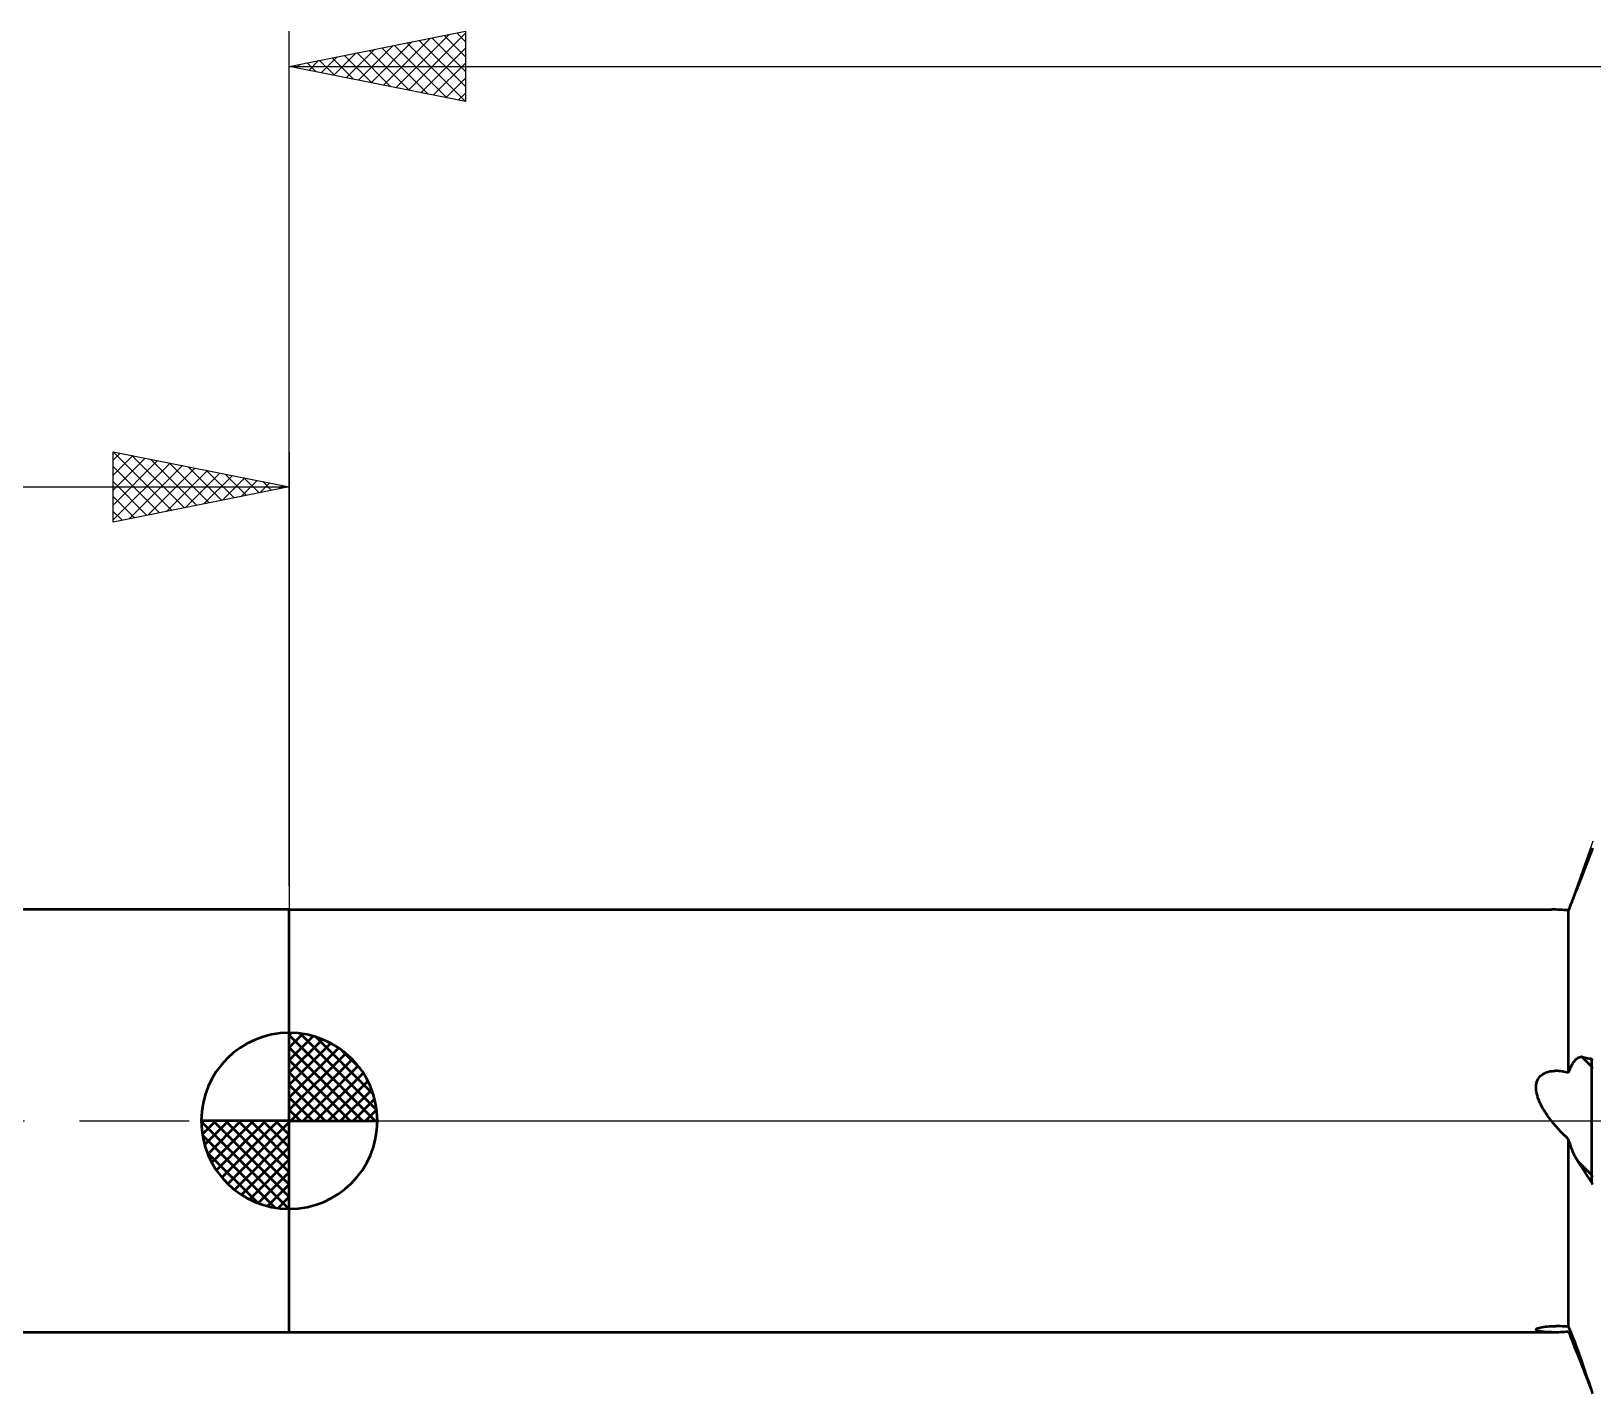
# Model space of a CAD drawing. Header units: millimetres. Extents: x -94 to 139, y -55 to 77.
# Drawn here: x -7.33 to 37, y -7.75 to 30.94 of the extents above; entities that cross this region are included whole.
import ezdxf

# ---------------------------------------------------------------- set-up
doc = ezdxf.new("R2010")
doc.units = ezdxf.units.MM
doc.header["$LTSCALE"] = 7.8
doc.linetypes.add('LONGDASH_DASH', pattern=[0.85, 0.4, -0.2, 0.05, -0.2])
for name, color, linetype in [('1', 4, 'CONTINUOUS'), ('2', 7, 'CONTINUOUS'), ('4', 2, 'LONGDASH_DASH'), ('NOCUT', 7, 'CONTINUOUS'), ('SK1', 4, 'CONTINUOUS'), ('SK2', 7, 'CONTINUOUS'), ('SK4', 2, 'LONGDASH_DASH')]:
    doc.layers.add(name, color=color, linetype=linetype)

msp = doc.modelspace()

# ---------------------------------------------------------------- linework, layer by layer
at = {"layer": '1', "color": 4, "linetype": 'CONTINUOUS', "lineweight": 50}
for p, q in [((36.914, 7.513), (36.971, 7.659)), ((36.971, 7.659), (36.975, 7.672)), ((36.971, 7.659), (36.975, 7.669)), ((36.975, 7.672), (36.979, 7.685)), ((36.975, 7.669), (36.98, 7.679)), ((36.979, 7.685), (36.984, 7.697)), ((36.98, 7.679), (36.984, 7.689)), ((36.984, 7.697), (36.988, 7.71)), ((36.984, 7.689), (36.988, 7.699)), ((36.988, 7.71), (36.992, 7.723)), ((36.988, 7.699), (36.992, 7.709)), ((36.992, 7.723), (36.996, 7.735)), ((36.992, 7.709), (36.996, 7.719)), ((36.996, 7.735), (37, 7.748)), ((36.996, 7.719), (37, 7.729)), ((36.742, 7.071), (36.799, 7.218)), ((36.799, 7.218), (36.857, 7.366)), ((36.857, 7.366), (36.914, 7.513)), ((36.573, 6.634), (36.629, 6.779)), ((36.629, 6.779), (36.685, 6.924)), ((36.685, 6.924), (36.742, 7.071)), ((36.379, 6.14), (36.415, 6.229)), ((36.415, 6.229), (36.452, 6.324)), ((36.452, 6.324), (36.491, 6.423)), ((36.491, 6.423), (36.532, 6.527)), ((36.532, 6.527), (36.573, 6.634)), ((0, 6), (35.829, 6)), ((0, -6), (0, 6)), ((35.892, 5.999), (35.836, 6)), ((35.949, 5.998), (35.892, 5.999)), ((36.007, 5.996), (35.949, 5.998)), ((36.066, 5.994), (36.007, 5.996)), ((36.127, 5.99), (36.066, 5.994)), ((36.188, 5.986), (36.127, 5.99)), ((36.251, 5.982), (36.188, 5.986)), ((36.314, 5.977), (36.251, 5.982)), ((36.314, 5.977), (36.346, 6.055)), ((36.314, 1.361), (36.314, 5.977)), ((36.346, 6.055), (36.379, 6.14)), ((36.552, 1.771), (36.573, 1.786)), ((36.573, 1.786), (36.594, 1.798)), ((36.594, 1.798), (36.616, 1.806)), ((36.616, 1.806), (36.637, 1.812)), ((36.637, 1.812), (36.658, 1.814)), ((36.678, 1.814), (36.658, 1.814)), ((36.699, 1.81), (36.678, 1.814)), ((36.971, 1.538), (36.699, 1.81)), ((36.737, 1.801), (36.699, 1.81)), ((36.776, 1.792), (36.737, 1.801)), ((36.815, 1.783), (36.776, 1.792)), ((36.854, 1.774), (36.815, 1.783)), ((36.894, 1.765), (36.854, 1.774)), ((35.579, 1.325), (35.619, 1.349)), ((35.619, 1.349), (35.662, 1.369)), ((35.662, 1.369), (35.706, 1.386)), ((35.706, 1.386), (35.751, 1.398)), ((35.751, 1.398), (35.797, 1.408)), ((35.797, 1.408), (35.844, 1.415)), ((35.844, 1.415), (35.891, 1.419)), ((35.891, 1.419), (35.939, 1.42)), ((35.987, 1.419), (35.939, 1.42)), ((36.034, 1.416), (35.987, 1.419)), ((36.081, 1.411), (36.034, 1.416)), ((36.128, 1.404), (36.081, 1.411)), ((36.176, 1.395), (36.128, 1.404)), ((36.222, 1.385), (36.176, 1.395)), ((36.269, 1.374), (36.222, 1.385)), ((36.314, 1.361), (36.269, 1.374)), ((36.314, 1.361), (36.331, 1.41)), ((36.331, 1.41), (36.349, 1.456)), ((36.349, 1.456), (36.367, 1.501)), ((36.367, 1.501), (36.386, 1.542)), ((36.386, 1.542), (36.406, 1.581)), ((36.406, 1.581), (36.426, 1.617)), ((36.426, 1.617), (36.446, 1.651)), ((36.446, 1.651), (36.467, 1.681)), ((36.467, 1.681), (36.488, 1.708)), ((36.488, 1.708), (36.509, 1.732)), ((36.509, 1.732), (36.53, 1.753)), ((36.53, 1.753), (36.552, 1.771)), ((36.933, 1.757), (36.894, 1.765)), ((36.971, 1.748), (36.933, 1.757)), ((36.975, 1.745), (36.971, 1.748)), ((36.971, -1.748), (36.971, 1.748)), ((36.976, 1.53), (36.971, 1.538)), ((36.979, 1.741), (36.975, 1.745)), ((36.981, 1.523), (36.976, 1.53)), ((36.984, 1.738), (36.979, 1.741)), ((36.986, 1.515), (36.981, 1.523)), ((36.988, 1.735), (36.984, 1.738)), ((36.99, 1.508), (36.986, 1.515)), ((36.992, 1.731), (36.988, 1.735)), ((36.995, 1.5), (36.99, 1.508)), ((36.996, 1.728), (36.992, 1.731)), ((37, 1.493), (36.995, 1.5)), ((37, 1.724), (36.996, 1.728)), ((35.391, 0.97), (35.395, 1.019)), ((35.391, 0.918), (35.391, 0.97)), ((35.395, 0.864), (35.391, 0.918)), ((35.395, 1.019), (35.403, 1.065)), ((35.403, 1.065), (35.415, 1.11)), ((35.415, 1.11), (35.431, 1.152)), ((35.431, 1.152), (35.453, 1.193)), ((35.453, 1.193), (35.478, 1.231)), ((35.478, 1.231), (35.508, 1.266)), ((35.508, 1.266), (35.542, 1.298)), ((35.542, 1.298), (35.579, 1.325)), ((35.404, 0.807), (35.395, 0.864)), ((35.417, 0.748), (35.404, 0.807)), ((35.433, 0.689), (35.417, 0.748)), ((35.453, 0.631), (35.433, 0.689)), ((35.476, 0.573), (35.453, 0.631)), ((35.501, 0.517), (35.476, 0.573)), ((35.528, 0.461), (35.501, 0.517)), ((35.556, 0.407), (35.528, 0.461)), ((35.586, 0.354), (35.556, 0.407)), ((35.617, 0.301), (35.586, 0.354)), ((35.65, 0.249), (35.617, 0.301)), ((35.684, 0.198), (35.65, 0.249)), ((35.719, 0.147), (35.684, 0.198)), ((35.755, 0.098), (35.719, 0.147)), ((35.792, 0.049), (35.755, 0.098)), ((35.829, 0), (35.792, 0.049)), ((35.894, -0.08), (35.829, 0)), ((35.96, -0.158), (35.894, -0.08)), ((36.028, -0.234), (35.96, -0.158)), ((36.097, -0.309), (36.028, -0.234)), ((36.168, -0.383), (36.097, -0.309)), ((36.241, -0.455), (36.168, -0.383)), ((36.314, -0.526), (36.241, -0.455)), ((36.334, -0.593), (36.314, -0.526)), ((36.314, -5.844), (36.314, -0.526)), ((36.355, -0.658), (36.334, -0.593)), ((36.376, -0.721), (36.355, -0.658)), ((36.398, -0.782), (36.376, -0.721)), ((36.421, -0.84), (36.398, -0.782)), ((36.445, -0.896), (36.421, -0.84)), ((36.47, -0.95), (36.445, -0.896)), ((36.495, -1.001), (36.47, -0.95)), ((36.52, -1.05), (36.495, -1.001)), ((36.547, -1.096), (36.52, -1.05)), ((36.573, -1.14), (36.547, -1.096)), ((36.629, -1.227), (36.573, -1.14)), ((36.971, -1.538), (36.573, -1.14)), ((36.685, -1.315), (36.629, -1.227)), ((36.742, -1.403), (36.685, -1.315)), ((36.799, -1.491), (36.742, -1.403)), ((36.857, -1.578), (36.799, -1.491)), ((36.914, -1.664), (36.857, -1.578)), ((36.971, -1.748), (36.914, -1.664)), ((36.976, -1.545), (36.971, -1.538)), ((36.975, -1.757), (36.971, -1.748)), ((36.98, -1.766), (36.975, -1.757)), ((36.981, -1.553), (36.976, -1.545)), ((36.984, -1.774), (36.98, -1.766)), ((36.986, -1.56), (36.981, -1.553)), ((36.99, -1.567), (36.986, -1.56)), ((36.995, -1.575), (36.99, -1.567)), ((37, -1.582), (36.995, -1.575)), ((36.988, -1.783), (36.984, -1.774)), ((36.992, -1.792), (36.988, -1.783)), ((36.996, -1.801), (36.992, -1.792)), ((37, -1.809), (36.996, -1.801)), ((0, -6), (35.829, -6)), ((35.39, -5.925), (35.394, -5.914)), ((35.393, -5.935), (35.39, -5.925)), ((35.403, -5.945), (35.393, -5.935)), ((35.394, -5.914), (35.404, -5.904)), ((35.42, -5.955), (35.403, -5.945)), ((35.404, -5.904), (35.42, -5.893)), ((35.42, -5.893), (35.445, -5.883)), ((35.443, -5.964), (35.42, -5.955)), ((35.47, -5.971), (35.443, -5.964)), ((35.445, -5.883), (35.476, -5.873)), ((35.502, -5.978), (35.47, -5.971)), ((35.476, -5.873), (35.514, -5.863)), ((35.536, -5.983), (35.502, -5.978)), ((35.514, -5.863), (35.559, -5.855)), ((35.573, -5.988), (35.536, -5.983)), ((35.559, -5.855), (35.609, -5.848)), ((35.612, -5.992), (35.573, -5.988)), ((35.609, -5.848), (35.662, -5.842)), ((35.654, -5.995), (35.612, -5.992)), ((35.697, -5.997), (35.654, -5.995)), ((35.662, -5.842), (35.718, -5.837)), ((35.742, -5.999), (35.697, -5.997)), ((35.718, -5.837), (35.776, -5.833)), ((35.788, -6), (35.742, -5.999)), ((35.776, -5.833), (35.836, -5.831)), ((35.836, -6), (35.788, -6)), ((35.836, -5.831), (35.896, -5.83)), ((35.836, -6), (35.886, -6)), ((35.886, -6), (35.936, -5.999)), ((35.896, -5.83), (35.956, -5.83)), ((35.936, -5.999), (35.987, -5.997)), ((36.017, -5.83), (35.956, -5.83)), ((35.987, -5.997), (36.039, -5.995)), ((36.077, -5.832), (36.017, -5.83)), ((36.039, -5.995), (36.093, -5.992)), ((36.137, -5.834), (36.077, -5.832)), ((36.093, -5.992), (36.147, -5.989)), ((36.197, -5.837), (36.137, -5.834)), ((36.147, -5.989), (36.202, -5.985)), ((36.256, -5.84), (36.197, -5.837)), ((36.202, -5.985), (36.258, -5.981)), ((36.314, -5.844), (36.256, -5.84)), ((36.258, -5.981), (36.314, -5.977)), ((36.331, -5.881), (36.314, -5.844)), ((36.334, -6.026), (36.314, -5.977)), ((36.349, -5.921), (36.331, -5.881)), ((36.355, -6.078), (36.334, -6.026)), ((36.367, -5.963), (36.349, -5.921)), ((36.376, -6.132), (36.355, -6.078)), ((36.386, -6.008), (36.367, -5.963)), ((36.398, -6.188), (36.376, -6.132)), ((36.406, -6.055), (36.386, -6.008)), ((36.421, -6.246), (36.398, -6.188)), ((36.426, -6.104), (36.406, -6.055)), ((36.446, -6.155), (36.426, -6.104)), ((36.467, -6.207), (36.446, -6.155)), ((36.445, -6.306), (36.421, -6.246)), ((36.47, -6.369), (36.445, -6.306)), ((36.488, -6.261), (36.467, -6.207)), ((36.495, -6.433), (36.47, -6.369)), ((36.509, -6.316), (36.488, -6.261)), ((36.52, -6.498), (36.495, -6.433)), ((36.53, -6.373), (36.509, -6.316)), ((36.547, -6.566), (36.52, -6.498)), ((36.552, -6.431), (36.53, -6.373)), ((36.573, -6.634), (36.547, -6.566)), ((36.573, -6.489), (36.552, -6.431)), ((36.594, -6.549), (36.573, -6.489)), ((36.629, -6.779), (36.573, -6.634)), ((36.616, -6.609), (36.594, -6.549)), ((36.637, -6.669), (36.616, -6.609)), ((36.685, -6.924), (36.629, -6.779)), ((36.658, -6.729), (36.637, -6.669)), ((36.678, -6.79), (36.658, -6.729)), ((36.699, -6.851), (36.678, -6.79)), ((36.742, -7.071), (36.685, -6.924)), ((36.737, -6.966), (36.699, -6.851)), ((36.776, -7.081), (36.737, -6.966)), ((36.799, -7.218), (36.742, -7.071)), ((36.815, -7.198), (36.776, -7.081)), ((36.857, -7.366), (36.799, -7.218)), ((36.854, -7.314), (36.815, -7.198)), ((36.894, -7.43), (36.854, -7.314)), ((36.914, -7.513), (36.857, -7.366)), ((36.933, -7.545), (36.894, -7.43)), ((36.971, -7.659), (36.914, -7.513)), ((36.971, -7.659), (36.933, -7.545)), ((36.975, -7.672), (36.971, -7.659)), ((36.979, -7.685), (36.975, -7.672)), ((36.984, -7.697), (36.979, -7.685)), ((36.988, -7.71), (36.984, -7.697)), ((36.992, -7.723), (36.988, -7.71)), ((36.996, -7.735), (36.992, -7.723)), ((37, -7.748), (36.996, -7.735))]:
    msp.add_line(p, q, dxfattribs=at)
msp.add_ellipse((36.202, -11.113), major_axis=(0, 4.509), ratio=0.707107, start_param=6.149323, end_param=6.166617, dxfattribs=at)
at = {"layer": '2', "color": 7, "linetype": 'CONTINUOUS', "lineweight": 25}
for p, q in [((0, 6.67), (0, 30.938)), ((0, 29.938), (5, 30.938)), ((2.32, 29.473), (3.481, 30.634)), ((2.674, 29.403), (4.011, 30.74)), ((3.028, 29.332), (4.541, 30.846)), ((3.336, 30.605), (5, 28.941)), ((3.381, 29.261), (5, 30.88)), ((3.69, 30.675), (5, 29.365)), ((4.043, 30.746), (5, 29.79)), ((4.397, 30.817), (5, 30.214)), ((4.751, 30.888), (5, 30.638)), ((5, 30.938), (5, 28.938)), ((0.906, 29.756), (1.359, 30.209)), ((1.215, 30.181), (1.823, 29.573)), ((1.26, 29.686), (1.89, 30.315)), ((1.569, 30.251), (2.353, 29.467)), ((1.613, 29.615), (2.42, 30.422)), ((1.922, 30.322), (2.883, 29.361)), ((1.967, 29.544), (2.95, 30.528)), ((2.276, 30.393), (3.414, 29.255)), ((2.629, 30.463), (3.944, 29.149)), ((2.983, 30.534), (4.474, 29.043)), ((3.735, 29.191), (5, 30.456)), ((0, 29.938), (57, 29.938)), ((5, 28.938), (0, 29.938)), ((0.154, 29.968), (0.232, 29.891)), ((0.199, 29.898), (0.299, 29.997)), ((0.508, 30.039), (0.762, 29.785)), ((0.553, 29.827), (0.829, 30.103)), ((0.861, 30.11), (1.292, 29.679)), ((4.088, 29.12), (5, 30.032)), ((4.442, 29.049), (5, 29.607)), ((4.795, 28.978), (5, 29.183))]:
    msp.add_line(p, q, dxfattribs=at)
at = {"layer": '4', "color": 2, "linetype": 'LONGDASH_DASH', "lineweight": 25}
msp.add_line((0, 0), (57, 0), dxfattribs=at)
at = {"layer": 'NOCUT', "color": 7, "linetype": 'CONTINUOUS', "lineweight": 25}
for p, q in [((37, 7.938), (36.314, 6)), ((36.314, 6), (0, 6)), ((0, 6), (0, 0)), ((0, 0), (57, 0))]:
    msp.add_line(p, q, dxfattribs=at)
at = {"layer": 'SK1', "color": 4, "linetype": 'CONTINUOUS', "lineweight": 50}
for p, q in [((0, 6), (-41, 6)), ((0, 0), (0, 2.5)), ((0, 2.435), (0.063, 2.498)), ((0, 2.081), (0.387, 2.469)), ((0, 2.435), (2.435, 0)), ((0, 1.728), (0.677, 2.405)), ((0, 1.374), (0.941, 2.315)), ((0.308, 2.481), (2.481, 0.308)), ((0.761, 2.381), (2.381, 0.761)), ((0, 1.021), (1.182, 2.202)), ((0, 2.081), (2.081, 0)), ((0, 0.667), (1.401, 2.069)), ((0, 0.314), (1.604, 1.917)), ((1.486, 2.01), (2.01, 1.486)), ((0, 1.728), (1.728, 0)), ((0, 1.374), (1.374, 0)), ((0.04, 0), (1.787, 1.747)), ((0.393, 0), (1.953, 1.559)), ((0.747, 0), (2.101, 1.354)), ((0, 1.021), (1.021, 0)), ((1.101, 0), (2.229, 1.129)), ((0, 0.667), (0.667, 0)), ((1.454, 0), (2.338, 0.884)), ((1.808, 0), (2.423, 0.615)), ((0, 0), (-2.5, 0)), ((-2.498, -0.063), (-2.435, 0)), ((-2.469, -0.387), (-2.081, 0)), ((-2.405, -0.677), (-1.728, 0)), ((-2.315, -0.941), (-1.374, 0)), ((-2.202, -1.182), (-1.021, 0)), ((-2.161, 0), (0, -2.161)), ((-2.069, -1.401), (-0.667, 0)), ((-1.917, -1.604), (-0.314, 0)), ((-1.808, 0), (0, -1.808)), ((-1.454, 0), (0, -1.454)), ((-1.101, 0), (0, -1.101)), ((-0.747, 0), (0, -0.747)), ((-0.393, 0), (0, -0.393)), ((-0.04, 0), (0, -0.04)), ((0, 0.314), (0.314, 0)), ((0, 0), (2.5, 0)), ((0, -2.5), (0, 0)), ((2.161, 0), (2.479, 0.318)), ((-2.5, -0.015), (-0.015, -2.5)), ((-2.466, -0.402), (-0.402, -2.466)), ((-1.747, -1.787), (0, -0.04)), ((-1.559, -1.953), (0, -0.393)), ((-2.337, -0.884), (-0.884, -2.337)), ((-1.354, -2.101), (0, -0.747)), ((-1.129, -2.229), (0, -1.101)), ((-0.884, -2.338), (0, -1.454)), ((-0.615, -2.423), (0, -1.808)), ((-0.318, -2.479), (0, -2.161)), ((-41, -6), (0, -6))]:
    msp.add_line(p, q, dxfattribs=at)
for start, end in [(90, 180), (0, 90), (180, 270), (270, 0)]:
    msp.add_arc((0, 0), 2.5, start, end, dxfattribs=at)
at = {"layer": 'SK2', "color": 7, "linetype": 'CONTINUOUS', "lineweight": 25}
for p, q in [((-5, 17), (-5, 19)), ((-5, 19), (0, 18)), ((-5, 18.759), (-4.799, 18.96)), ((-5, 18.335), (-4.445, 18.889)), ((-5, 17.91), (-4.092, 18.818)), ((-5, 17.486), (-3.738, 18.748)), ((-5, 17.062), (-3.385, 18.677)), ((-4.999, 19), (-3.333, 17.333)), ((-4.469, 18.894), (-2.979, 17.404)), ((-3.938, 18.788), (-2.626, 17.475)), ((-3.408, 18.682), (-2.272, 17.546)), ((0, 19), (0, 6)), ((-5, 18.576), (-3.686, 17.263)), ((-4.547, 17.091), (-3.031, 18.606)), ((-4.017, 17.197), (-2.678, 18.536)), ((-3.486, 17.303), (-2.324, 18.465)), ((-2.956, 17.409), (-1.971, 18.394)), ((-2.878, 18.576), (-1.919, 17.616)), ((-2.426, 17.515), (-1.617, 18.323)), ((-2.347, 18.469), (-1.565, 17.687)), ((-1.895, 17.621), (-1.263, 18.253)), ((-1.817, 18.363), (-1.211, 17.758)), ((-1.365, 17.727), (-0.91, 18.182)), ((-1.287, 18.257), (-0.858, 17.828)), ((-53, 18), (0, 18)), ((-5, 18.152), (-4.04, 17.192)), ((0, 18), (-5, 17)), ((-0.835, 17.833), (-0.556, 18.111)), ((-0.756, 18.151), (-0.504, 17.899)), ((-0.304, 17.939), (-0.203, 18.041)), ((-0.226, 18.045), (-0.151, 17.97)), ((-5, 17.728), (-4.393, 17.121)), ((-5, 17.304), (-4.747, 17.051))]:
    msp.add_line(p, q, dxfattribs=at)
at = {"layer": 'SK4', "color": 2, "linetype": 'LONGDASH_DASH', "lineweight": 25}
msp.add_line((-59, 0), (63, 0), dxfattribs=at)

doc.saveas('drawing.dxf')
